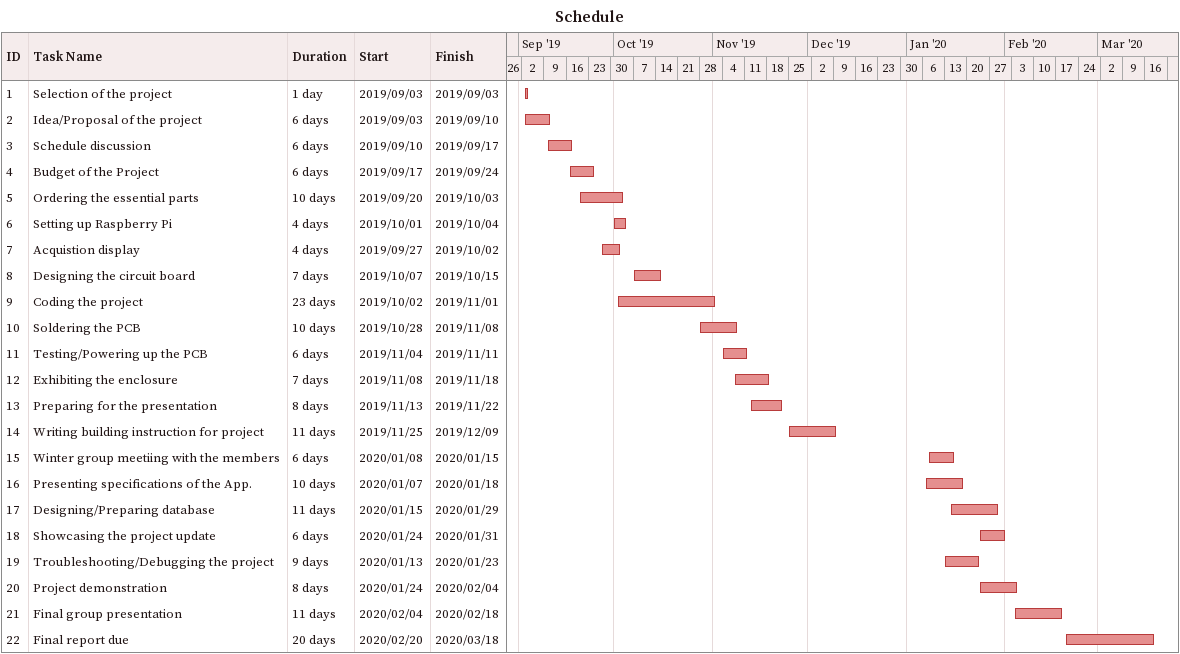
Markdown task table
Schedule

| ID | Task | Duration | Start | Finish |
|---|---|---|---|---|
| 1 | Selection of the project | 1d | 2019-09-03 | 2019-09-03 |
| 2 | Idea/Proposal of the project | 6d | 2019-09-03 | 2019-09-10 |
| 3 | Schedule discussion | 6d | 2019-09-10 | 2019-09-17 |
| 4 | Budget of the Project | 6d | 2019-09-17 | 2019-09-24 |
| 5 | Ordering the essential parts | 10d | 2019-09-20 | 2019-10-03 |
| 6 | Setting up Raspberry Pi | 4d | 2019-10-01 | 2019-10-04 |
| 7 | Acquistion display | 4d | 2019-09-27 | 2019-10-02 |
| 8 | Designing the circuit board | 7d | 2019-10-07 | 2019-10-15 |
| 9 | Coding the project | 23d | 2019-10-02 | 2019-11-01 |
| 10 | Soldering the PCB | 10d | 2019-10-28 | 2019-11-08 |
| 11 | Testing/Powering up the PCB | 6d | 2019-11-04 | 2019-11-11 |
| 12 | Exhibiting the enclosure | 7d | 2019-11-08 | 2019-11-18 |
| 13 | Preparing for the presentation | 8d | 2019-11-13 | 2019-11-22 |
| 14 | Writing building instruction for project | 11d | 2019-11-25 | 2019-12-09 |
| 15 | Winter group meetiing with the members | 6d | 2020-01-08 | 2020-01-15 |
| 16 | Presenting specifications of the App. | 10d | 2020-01-07 | 2020-01-18 |
| 17 | Designing/Preparing database | 11d | 2020-01-15 | 2020-01-29 |
| 18 | Showcasing the project update | 6d | 2020-01-24 | 2020-01-31 |
| 19 | Troubleshooting/Debugging the project | 9d | 2020-01-13 | 2020-01-23 |
| 20 | Project demonstration | 8d | 2020-01-24 | 2020-02-04 |
| 21 | Final group presentation | 11d | 2020-02-04 | 2020-02-18 |
| 22 | Final report due | 20d | 2020-02-20 | 2020-03-18 |
